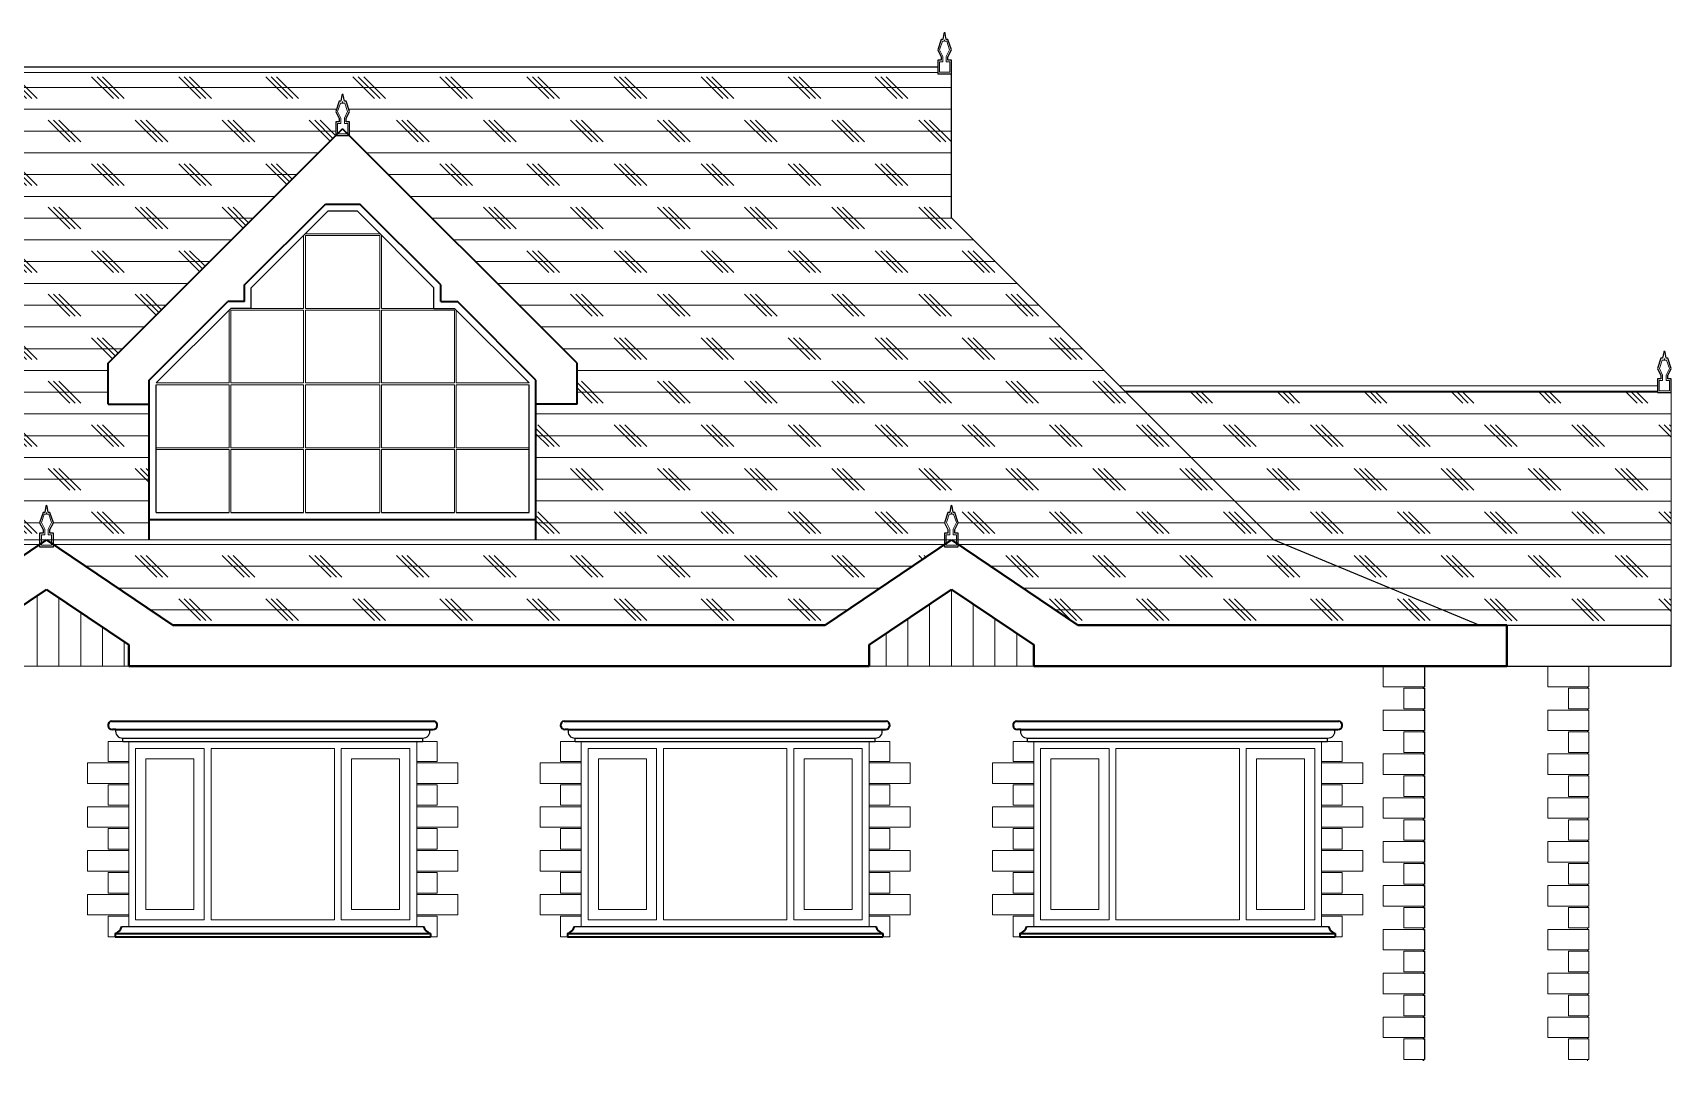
# Model space of a CAD drawing. Header units: millimetres. Extents: x -43527 to -16485, y 19062 to 36467.
# Drawn here: x -39069 to -37874, y 35658 to 36407 of the extents above; entities that cross this region are included whole.
import ezdxf

# ---------------------------------------------------------------- set-up
doc = ezdxf.new("R2010")
doc.units = ezdxf.units.MM
doc.header["$LTSCALE"] = 10
for name, color, linetype, lineweight in [('35', 140, 'Continuous', 35), ('ELE-1', 200, 'Continuous', 25), ('elevation', 2, 'Continuous', 20), ('GLASS', 151, 'Continuous', 20), ('ROOF', 3, 'Continuous', 25), ('SEC.', 140, 'Continuous', 40), ('TEXT', 6, 'Continuous', 25), ('THIN', 241, 'Continuous', 5), ('THIN-2', 54, 'Continuous', 9), ('WALL', 4, 'Continuous', 40), ('WALL  HATCH', 8, 'Continuous', 5), ('WIN', 1, 'Continuous', 20)]:
    doc.layers.add(name, color=color, linetype=linetype, lineweight=lineweight)
pattern_1 = [(0, (-9998.624, 6331.98), (0, 15.875), []), (135, (-9990.687, 6324.04), (-31.750014, -31.750014), [22.45065, -22.45065]), (135, (-9986.72, 6324.04), (-31.750014, -31.750014), [22.45065, -22.45065]), (135, (-9982.75, 6324.04), (-31.750014, -31.750014), [22.45065, -22.45065])]

msp = doc.modelspace()

# ---------------------------------------------------------------- hatches: boundary and pattern name
at = {"layer": 'THIN'}
h = msp.add_hatch(dxfattribs=at)
h.set_pattern_fill('CORK', color=256, scale=5, style=0)
h.set_pattern_definition(pattern_1)
h.paths.add_polyline_path([(-39708.992, 36378.491), (-39708.992, 36377.491), (-39718.992, 36377.491), (-39718.992, 36272.491), (-39953.992, 36037.491), (-39723.992, 36037.491), (-39723.992, 36042.491), (-39721.492, 36042.491), (-39721.492, 36044.991), (-39723.992, 36049.991), (-39721.492, 36057.491), (-39720.242, 36057.491), (-39719.492, 36061.991, -1), (-39718.492, 36061.991), (-39717.742, 36057.491), (-39716.492, 36057.491), (-39713.992, 36049.991), (-39716.492, 36044.991), (-39716.492, 36042.491), (-39713.992, 36042.491), (-39713.992, 36037.491), (-39415.992, 36037.491), (-39415.992, 36136.491), (-39445.992, 36136.491), (-39445.992, 36166.491), (-39279.992, 36332.491), (-39279.992, 36342.491), (-39277.492, 36342.491), (-39277.492, 36344.991), (-39279.992, 36349.991), (-39277.492, 36357.491), (-39276.242, 36357.491), (-39275.492, 36361.991, -1), (-39274.492, 36361.991), (-39273.742, 36357.491), (-39272.492, 36357.491), (-39269.992, 36349.991), (-39272.492, 36344.991), (-39272.492, 36342.491), (-39269.992, 36342.491), (-39269.992, 36332.491), (-39103.992, 36166.491), (-39103.992, 36136.491), (-39133.992, 36136.491), (-39133.992, 36037.491), (-39063.992, 36037.491), (-39063.992, 36042.491), (-39061.492, 36042.491), (-39061.492, 36044.991), (-39063.992, 36049.991), (-39061.492, 36057.491), (-39060.242, 36057.491), (-39059.492, 36061.991, -1), (-39058.492, 36061.991), (-39057.742, 36057.491), (-39056.492, 36057.491), (-39053.992, 36049.991), (-39056.492, 36044.991), (-39056.492, 36042.491), (-39053.992, 36042.491), (-39053.992, 36037.491), (-38983.992, 36037.491), (-38983.992, 36136.491), (-39013.992, 36136.491), (-39013.992, 36166.491), (-38847.992, 36332.491), (-38847.992, 36342.491), (-38845.492, 36342.491), (-38845.492, 36344.991), (-38847.992, 36349.991), (-38845.492, 36357.491), (-38844.242, 36357.491), (-38843.492, 36361.991, -1), (-38842.492, 36361.991), (-38841.742, 36357.491), (-38840.492, 36357.491), (-38837.992, 36349.991), (-38840.492, 36344.991), (-38840.492, 36342.491), (-38837.992, 36342.491), (-38837.992, 36332.491), (-38671.992, 36166.491), (-38671.992, 36136.491), (-38701.992, 36136.491), (-38701.992, 36037.491), (-38403.992, 36037.491), (-38403.992, 36042.491), (-38401.492, 36042.491), (-38401.492, 36044.991), (-38403.992, 36049.991), (-38401.492, 36057.491), (-38400.242, 36057.491), (-38399.492, 36061.991, -1), (-38398.492, 36061.991), (-38397.742, 36057.491), (-38396.492, 36057.491), (-38393.992, 36049.991), (-38396.492, 36044.991), (-38396.492, 36042.491), (-38393.992, 36042.491), (-38393.992, 36037.491), (-38163.992, 36037.491), (-38398.992, 36272.491), (-38398.992, 36377.491), (-38408.992, 36377.491), (-38408.992, 36378.491)])
h = msp.add_hatch(dxfattribs=at)
h.set_pattern_fill('CORK', color=256, scale=5, style=0)
h.set_pattern_definition(pattern_1)
h.paths.add_polyline_path([(-39953.992, 36037.491), (-40103.992, 35975.359), (-39811.124, 35975.359), (-39723.992, 36034.119), (-39723.992, 36037.491)])
h.paths.add_polyline_path([(-39151.124, 35975.359), (-39063.992, 36034.119), (-39063.992, 36037.491), (-39713.992, 36037.491), (-39713.992, 36034.119), (-39626.86, 35975.359)])
h.paths.add_polyline_path([(-38491.124, 35975.359), (-38403.992, 36034.119), (-38403.992, 36037.491), (-39053.992, 36037.491), (-39053.992, 36034.119), (-38966.86, 35975.359)])
h.paths.add_polyline_path([(-38013.992, 35975.359), (-38163.992, 36037.491), (-38393.992, 36037.491), (-38393.992, 36034.119), (-38306.86, 35975.359)])
at = {"layer": 'THIN-2'}
h = msp.add_hatch(dxfattribs=at)
h.set_pattern_fill('LINE', color=256, scale=5, angle=90, style=0)
h.set_pattern_definition([(90, (-9998.624, 6331.98), (-15.875, 1e-15), [])])
h.paths.add_polyline_path([(-39118.992, 35960.844), (-39118.992, 35945.359), (-38998.992, 35945.359), (-38998.992, 35960.844), (-39058.992, 36001.307)])
h.paths.add_polyline_path([(-38338.992, 35945.359), (-38338.992, 35960.844), (-38398.992, 36001.307), (-38458.992, 35960.844), (-38458.992, 35945.359)])
h.paths.add_polyline_path([(-39658.992, 35945.359), (-39658.992, 35960.844), (-39718.992, 36001.307), (-39778.992, 35960.844), (-39778.992, 35945.359)])

# ---------------------------------------------------------------- linework, layer by layer
at = {"layer": '35'}
for p, q in [((-39013.992, 36166.491), (-38842.992, 36337.491)), ((-38671.992, 36166.491), (-38842.992, 36337.491)), ((-38914.592, 36223.465), (-38855.566, 36282.491)), ((-38855.566, 36282.491), (-38830.419, 36282.491)), ((-38771.392, 36223.465), (-38830.419, 36282.491)), ((-38914.592, 36211.394), (-38914.592, 36223.465)), ((-38771.392, 36211.394), (-38771.392, 36223.465)), ((-38983.992, 36154.065), (-38926.664, 36211.394)), ((-38914.592, 36211.394), (-38926.664, 36211.394)), ((-38771.392, 36211.394), (-38759.321, 36211.394)), ((-38701.992, 36154.065), (-38759.321, 36211.394)), ((-39013.992, 36136.491), (-39013.992, 36166.491)), ((-38671.992, 36136.491), (-38671.992, 36166.491)), ((-38983.992, 36037.491), (-38983.992, 36154.065)), ((-38701.992, 36037.491), (-38701.992, 36154.065)), ((-39013.992, 36136.491), (-38983.992, 36136.491)), ((-38671.992, 36136.491), (-38701.992, 36136.491)), ((-38983.992, 36052.491), (-38701.992, 36052.491)), ((-39011.457, 35905.359), (-38776.528, 35905.359)), ((-39008.393, 35899.16), (-39010.893, 35899.16)), ((-39008.408, 35899.109), (-38779.576, 35899.109)), ((-38779.592, 35899.16), (-38777.092, 35899.16)), ((-38681.457, 35905.359), (-38446.528, 35905.359)), ((-38678.393, 35899.16), (-38680.893, 35899.16)), ((-38678.408, 35899.109), (-38449.576, 35899.109)), ((-38449.592, 35899.16), (-38447.092, 35899.16)), ((-38351.457, 35905.359), (-38116.528, 35905.359)), ((-38348.393, 35899.16), (-38350.893, 35899.16)), ((-38348.408, 35899.109), (-38119.576, 35899.109)), ((-38119.592, 35899.16), (-38117.092, 35899.16)), ((-39008.992, 35750.359), (-39008.992, 35747.859)), ((-39008.992, 35750.359), (-38778.992, 35750.359)), ((-39008.992, 35747.859), (-38778.992, 35747.859)), ((-38778.992, 35750.359), (-38778.992, 35747.859)), ((-38678.992, 35750.359), (-38678.992, 35747.859)), ((-38678.992, 35750.359), (-38448.992, 35750.359)), ((-38678.992, 35747.859), (-38448.992, 35747.859)), ((-38448.992, 35750.359), (-38448.992, 35747.859)), ((-38348.992, 35750.359), (-38118.992, 35750.359)), ((-38348.992, 35750.359), (-38348.992, 35747.859)), ((-38348.992, 35747.859), (-38118.992, 35747.859)), ((-38118.992, 35750.359), (-38118.992, 35747.859))]:
    msp.add_line(p, q, dxfattribs=at)
for centre, radius, start, end in [((-39010.893, 35902.285), 3.125, 100.394219, 270), ((-38777.092, 35902.285), 3.125, 270, 79.605781), ((-38680.893, 35902.285), 3.125, 100.394219, 270), ((-38447.092, 35902.285), 3.125, 270, 79.605781), ((-38350.893, 35902.285), 3.125, 100.394219, 270), ((-38117.092, 35902.285), 3.125, 270, 79.605781), ((-39010.745, 35757.112), 6.977, 284.551912, 345.448088), ((-38777.239, 35757.112), 6.977, 194.551912, 255.448088), ((-38680.745, 35757.112), 6.977, 284.551912, 345.448088), ((-38447.239, 35757.112), 6.977, 194.551912, 255.448088), ((-38350.745, 35757.112), 6.977, 284.551912, 345.448088), ((-38117.239, 35757.112), 6.977, 194.551912, 255.448088)]:
    msp.add_arc(centre, radius, start, end, dxfattribs=at)
at = {"layer": 'ELE-1'}
for p, q in [((-37993.992, 35975.359), (-37873.992, 35975.359)), ((-37873.992, 35945.359), (-37873.992, 35975.359)), ((-38053.992, 35945.359), (-38053.992, 35930.359)), ((-37993.992, 35945.359), (-37873.992, 35945.359)), ((-38054.992, 35930.359), (-38053.992, 35930.359)), ((-38054.992, 35930.359), (-38054.992, 35929.359)), ((-38054.992, 35929.359), (-38053.992, 35929.359)), ((-38053.992, 35929.359), (-38053.992, 35914.359)), ((-38054.992, 35914.359), (-38054.992, 35913.359)), ((-38054.992, 35914.359), (-38053.992, 35914.359)), ((-38054.992, 35913.359), (-38053.992, 35913.359)), ((-38053.992, 35913.359), (-38053.992, 35898.359)), ((-38054.992, 35898.359), (-38054.992, 35897.359)), ((-38054.992, 35898.359), (-38053.992, 35898.359)), ((-38054.992, 35897.359), (-38053.992, 35897.359)), ((-38053.992, 35897.359), (-38053.992, 35882.359)), ((-38054.992, 35882.359), (-38053.992, 35882.359)), ((-38054.992, 35882.359), (-38054.992, 35881.359)), ((-38054.992, 35882.359), (-38053.992, 35882.359)), ((-38054.992, 35882.359), (-38054.992, 35881.359)), ((-38054.992, 35881.359), (-38053.992, 35881.359)), ((-38054.992, 35881.359), (-38053.992, 35881.359)), ((-38053.992, 35881.359), (-38053.992, 35866.359)), ((-38054.992, 35866.359), (-38054.992, 35865.359)), ((-38054.992, 35866.359), (-38053.992, 35866.359)), ((-38054.992, 35866.359), (-38054.992, 35865.359)), ((-38054.992, 35866.359), (-38053.992, 35866.359)), ((-38054.992, 35865.359), (-38053.992, 35865.359)), ((-38054.992, 35865.359), (-38053.992, 35865.359)), ((-38053.992, 35865.359), (-38053.992, 35850.359)), ((-38054.992, 35850.359), (-38054.992, 35849.359)), ((-38054.992, 35850.359), (-38053.992, 35850.359)), ((-38054.992, 35849.359), (-38053.992, 35849.359)), ((-38053.992, 35849.359), (-38053.992, 35834.359)), ((-38054.992, 35834.359), (-38053.992, 35834.359)), ((-38054.992, 35834.359), (-38054.992, 35833.359)), ((-38054.992, 35834.359), (-38054.992, 35833.359)), ((-38054.992, 35834.359), (-38053.992, 35834.359)), ((-38054.992, 35833.359), (-38053.992, 35833.359)), ((-38054.992, 35833.359), (-38053.992, 35833.359)), ((-38053.992, 35833.359), (-38053.992, 35818.359)), ((-38054.992, 35818.359), (-38053.992, 35818.359)), ((-38054.992, 35818.359), (-38054.992, 35817.359)), ((-38054.992, 35818.359), (-38054.992, 35817.359)), ((-38054.992, 35818.359), (-38053.992, 35818.359)), ((-38054.992, 35817.359), (-38053.992, 35817.359)), ((-38054.992, 35817.359), (-38053.992, 35817.359)), ((-38053.992, 35817.359), (-38053.992, 35802.359)), ((-38054.992, 35802.359), (-38054.992, 35801.359)), ((-38054.992, 35802.359), (-38053.992, 35802.359)), ((-38054.992, 35801.359), (-38053.992, 35801.359)), ((-38053.992, 35801.359), (-38053.992, 35786.359)), ((-38054.992, 35786.359), (-38054.992, 35785.359)), ((-38054.992, 35786.359), (-38053.992, 35786.359)), ((-38054.992, 35785.359), (-38053.992, 35785.359)), ((-38053.992, 35785.359), (-38053.992, 35770.359)), ((-38054.992, 35770.359), (-38053.992, 35770.359)), ((-38054.992, 35770.359), (-38054.992, 35769.359)), ((-38054.992, 35769.359), (-38053.992, 35769.359)), ((-38053.992, 35769.359), (-38053.992, 35754.359)), ((-38054.992, 35754.359), (-38054.992, 35753.359)), ((-38054.992, 35754.359), (-38053.992, 35754.359)), ((-38054.992, 35753.359), (-38053.992, 35753.359)), ((-38053.992, 35753.359), (-38053.992, 35738.359)), ((-38054.992, 35738.359), (-38054.992, 35737.359)), ((-38054.992, 35738.359), (-38053.992, 35738.359)), ((-38054.992, 35737.359), (-38053.992, 35737.359)), ((-38053.992, 35737.359), (-38053.992, 35722.359)), ((-38054.992, 35722.359), (-38054.992, 35721.359)), ((-38054.992, 35722.359), (-38053.992, 35722.359)), ((-38054.992, 35721.359), (-38053.992, 35721.359)), ((-38053.992, 35721.359), (-38053.992, 35706.359)), ((-38054.992, 35706.359), (-38053.992, 35706.359)), ((-38054.992, 35706.359), (-38054.992, 35705.359)), ((-38054.992, 35705.359), (-38053.992, 35705.359)), ((-38053.992, 35705.359), (-38053.992, 35690.359)), ((-38054.992, 35690.359), (-38053.992, 35690.359)), ((-38054.992, 35690.359), (-38054.992, 35689.359)), ((-38054.992, 35689.359), (-38053.992, 35689.359)), ((-38053.992, 35689.359), (-38053.992, 35674.359)), ((-38054.992, 35674.359), (-38053.992, 35674.359)), ((-38054.992, 35674.359), (-38054.992, 35673.359)), ((-38054.992, 35673.359), (-38053.992, 35673.359)), ((-38053.992, 35673.359), (-38053.992, 35658.359)), ((-38054.992, 35658.359), (-38053.992, 35658.359)), ((-38054.992, 35658.359), (-38054.992, 35657.359))]:
    msp.add_line(p, q, dxfattribs=at)
at = {"layer": 'elevation'}
for p, q in [((-38276.492, 36149.991), (-37883.992, 36149.991)), ((-37873.992, 35975.359), (-37873.992, 36144.991)), ((-39118.992, 35945.359), (-38998.992, 35945.359)), ((-38458.992, 35945.359), (-38338.992, 35945.359)), ((-37933.992, 35945.359), (-37933.992, 35930.359)), ((-37934.992, 35930.359), (-37934.992, 35929.359)), ((-37934.992, 35930.359), (-37933.992, 35930.359)), ((-37934.992, 35929.359), (-37933.992, 35929.359)), ((-37933.992, 35929.359), (-37933.992, 35914.359)), ((-37934.992, 35914.359), (-37933.992, 35914.359)), ((-37934.992, 35914.359), (-37934.992, 35913.359)), ((-37934.992, 35913.359), (-37933.992, 35913.359)), ((-37933.992, 35913.359), (-37933.992, 35898.359)), ((-37934.992, 35898.359), (-37933.992, 35898.359)), ((-37934.992, 35898.359), (-37934.992, 35897.359)), ((-37934.992, 35897.359), (-37933.992, 35897.359)), ((-37933.992, 35897.359), (-37933.992, 35882.359)), ((-37934.992, 35882.359), (-37934.992, 35881.359)), ((-37934.992, 35882.359), (-37933.992, 35882.359)), ((-37934.992, 35882.359), (-37934.992, 35881.359)), ((-37934.992, 35882.359), (-37933.992, 35882.359)), ((-37934.992, 35881.359), (-37933.992, 35881.359)), ((-37934.992, 35881.359), (-37933.992, 35881.359)), ((-37933.992, 35881.359), (-37933.992, 35866.359)), ((-37934.992, 35866.359), (-37933.992, 35866.359)), ((-37934.992, 35866.359), (-37934.992, 35865.359)), ((-37934.992, 35866.359), (-37933.992, 35866.359)), ((-37934.992, 35866.359), (-37934.992, 35865.359)), ((-37934.992, 35865.359), (-37933.992, 35865.359)), ((-37934.992, 35865.359), (-37933.992, 35865.359)), ((-37933.992, 35865.359), (-37933.992, 35850.359)), ((-37933.992, 35865.359), (-37933.992, 35850.359)), ((-37934.992, 35850.359), (-37933.992, 35850.359)), ((-37934.992, 35850.359), (-37934.992, 35849.359)), ((-37934.992, 35849.359), (-37933.992, 35849.359)), ((-37933.992, 35849.359), (-37933.992, 35834.359)), ((-37933.992, 35849.359), (-37933.992, 35834.359)), ((-37934.992, 35834.359), (-37933.992, 35834.359)), ((-37934.992, 35834.359), (-37934.992, 35833.359)), ((-37934.992, 35834.359), (-37934.992, 35833.359)), ((-37934.992, 35834.359), (-37933.992, 35834.359)), ((-37934.992, 35833.359), (-37933.992, 35833.359)), ((-37934.992, 35833.359), (-37933.992, 35833.359)), ((-37933.992, 35833.359), (-37933.992, 35818.359)), ((-37934.992, 35818.359), (-37933.992, 35818.359)), ((-37934.992, 35818.359), (-37934.992, 35817.359)), ((-37934.992, 35818.359), (-37934.992, 35817.359)), ((-37934.992, 35818.359), (-37933.992, 35818.359)), ((-37934.992, 35817.359), (-37933.992, 35817.359)), ((-37934.992, 35817.359), (-37933.992, 35817.359)), ((-37933.992, 35817.359), (-37933.992, 35802.359)), ((-37934.992, 35802.359), (-37933.992, 35802.359)), ((-37934.992, 35802.359), (-37934.992, 35801.359)), ((-37934.992, 35801.359), (-37933.992, 35801.359)), ((-37933.992, 35801.359), (-37933.992, 35786.359)), ((-37934.992, 35786.359), (-37933.992, 35786.359)), ((-37934.992, 35786.359), (-37934.992, 35785.359)), ((-37934.992, 35785.359), (-37933.992, 35785.359)), ((-37933.992, 35785.359), (-37933.992, 35770.359)), ((-37934.992, 35770.359), (-37934.992, 35769.359)), ((-37934.992, 35770.359), (-37933.992, 35770.359)), ((-37934.992, 35769.359), (-37933.992, 35769.359)), ((-37933.992, 35769.359), (-37933.992, 35754.359)), ((-38788.992, 35755.359), (-38998.992, 35755.359)), ((-38458.992, 35755.359), (-38668.992, 35755.359)), ((-38128.992, 35755.359), (-38338.992, 35755.359)), ((-37934.992, 35754.359), (-37933.992, 35754.359)), ((-37934.992, 35754.359), (-37934.992, 35753.359)), ((-37934.992, 35753.359), (-37933.992, 35753.359)), ((-37933.992, 35753.359), (-37933.992, 35738.359)), ((-37934.992, 35738.359), (-37933.992, 35738.359)), ((-37934.992, 35738.359), (-37934.992, 35737.359)), ((-37934.992, 35737.359), (-37933.992, 35737.359)), ((-37933.992, 35737.359), (-37933.992, 35722.359)), ((-37934.992, 35722.359), (-37933.992, 35722.359)), ((-37934.992, 35722.359), (-37934.992, 35721.359)), ((-37934.992, 35721.359), (-37933.992, 35721.359)), ((-37933.992, 35721.359), (-37933.992, 35706.359)), ((-37934.992, 35706.359), (-37934.992, 35705.359)), ((-37934.992, 35706.359), (-37933.992, 35706.359)), ((-37934.992, 35705.359), (-37933.992, 35705.359)), ((-37933.992, 35705.359), (-37933.992, 35690.359)), ((-37934.992, 35690.359), (-37934.992, 35689.359)), ((-37934.992, 35690.359), (-37933.992, 35690.359)), ((-37934.992, 35689.359), (-37933.992, 35689.359)), ((-37933.992, 35689.359), (-37933.992, 35674.359)), ((-37934.992, 35674.359), (-37934.992, 35673.359)), ((-37934.992, 35674.359), (-37933.992, 35674.359)), ((-37934.992, 35673.359), (-37933.992, 35673.359)), ((-37933.992, 35673.359), (-37933.992, 35658.359)), ((-37934.992, 35658.359), (-37934.992, 35657.359)), ((-37934.992, 35658.359), (-37933.992, 35658.359))]:
    msp.add_line(p, q, dxfattribs=at)
for points in [[(-38403.801, 36401.241), (-38403.992, 36402.388), (-38404.184, 36401.241), (-38405.592, 36401.241), (-38407.643, 36395.087), (-38405.242, 36390.286), (-38405.242, 36386.241), (-38407.742, 36386.241), (-38407.742, 36378.741), (-38400.242, 36378.741), (-38400.242, 36386.241), (-38402.742, 36386.241), (-38402.742, 36390.286), (-38400.342, 36395.087), (-38402.393, 36401.241)], [(-38842.801, 36356.241), (-38842.992, 36357.388), (-38843.184, 36356.241), (-38844.592, 36356.241), (-38846.643, 36350.087), (-38844.242, 36345.286), (-38844.242, 36341.241), (-38846.742, 36341.241), (-38846.742, 36333.741), (-38839.242, 36333.741), (-38839.242, 36341.241), (-38841.742, 36341.241), (-38841.742, 36345.286), (-38839.342, 36350.087), (-38841.393, 36356.241)], [(-37878.801, 36168.741), (-37878.992, 36169.888), (-37879.184, 36168.741), (-37880.592, 36168.741), (-37882.643, 36162.587), (-37880.242, 36157.786), (-37880.242, 36153.741), (-37882.742, 36153.741), (-37882.742, 36146.241), (-37875.242, 36146.241), (-37875.242, 36153.741), (-37877.742, 36153.741), (-37877.742, 36157.786), (-37875.342, 36162.587), (-37877.393, 36168.741)], [(-39058.801, 36056.241), (-39058.992, 36057.388), (-39059.184, 36056.241), (-39060.592, 36056.241), (-39062.643, 36050.087), (-39060.242, 36045.286), (-39060.242, 36041.241), (-39062.742, 36041.241), (-39062.742, 36033.741), (-39055.242, 36033.741), (-39055.242, 36041.241), (-39057.742, 36041.241), (-39057.742, 36045.286), (-39055.342, 36050.087), (-39057.393, 36056.241)], [(-38398.801, 36056.241), (-38398.992, 36057.388), (-38399.184, 36056.241), (-38400.592, 36056.241), (-38402.643, 36050.087), (-38400.242, 36045.286), (-38400.242, 36041.241), (-38402.742, 36041.241), (-38402.742, 36033.741), (-38395.242, 36033.741), (-38395.242, 36041.241), (-38397.742, 36041.241), (-38397.742, 36045.286), (-38395.342, 36050.087), (-38397.393, 36056.241)]]:
    msp.add_lwpolyline(points, close=True, dxfattribs=at)
at = {"layer": 'GLASS'}
for p, q in [((-38871.442, 36206.394), (-38871.442, 36259.544)), ((-38870.192, 36260.794), (-38815.792, 36260.794)), ((-38870.192, 36206.394), (-38870.192, 36259.544)), ((-38870.192, 36259.544), (-38815.792, 36259.544)), ((-38815.792, 36206.394), (-38815.792, 36259.544)), ((-38814.542, 36206.394), (-38814.542, 36259.544)), ((-38925.842, 36151.994), (-38925.842, 36205.144)), ((-38924.592, 36205.144), (-38871.442, 36205.144)), ((-38924.592, 36151.994), (-38924.592, 36205.144)), ((-38909.592, 36206.394), (-38871.442, 36206.394)), ((-38871.442, 36151.994), (-38871.442, 36205.144)), ((-38870.192, 36206.394), (-38815.792, 36206.394)), ((-38870.192, 36205.144), (-38815.792, 36205.144)), ((-38870.192, 36151.994), (-38870.192, 36205.144)), ((-38815.792, 36151.994), (-38815.792, 36205.144)), ((-38814.542, 36206.394), (-38776.392, 36206.394)), ((-38814.542, 36205.144), (-38761.392, 36205.144)), ((-38814.542, 36151.994), (-38814.542, 36205.144)), ((-38761.392, 36151.994), (-38761.392, 36205.144)), ((-38760.142, 36151.994), (-38760.142, 36205.144)), ((-38978.992, 36151.994), (-38925.842, 36151.994)), ((-38978.992, 36150.744), (-38925.842, 36150.744)), ((-38925.842, 36104.742), (-38925.842, 36150.744)), ((-38924.592, 36151.994), (-38871.442, 36151.994)), ((-38924.592, 36150.744), (-38871.442, 36150.744)), ((-38924.592, 36104.742), (-38924.592, 36150.744)), ((-38871.442, 36104.742), (-38871.442, 36150.744)), ((-38870.192, 36151.994), (-38815.792, 36151.994)), ((-38870.192, 36150.744), (-38815.792, 36150.744)), ((-38870.192, 36104.742), (-38870.192, 36150.744)), ((-38815.792, 36104.742), (-38815.792, 36150.744)), ((-38814.542, 36151.994), (-38761.392, 36151.994)), ((-38814.542, 36150.744), (-38761.392, 36150.744)), ((-38814.542, 36104.742), (-38814.542, 36150.744)), ((-38761.392, 36104.742), (-38761.392, 36150.744)), ((-38760.142, 36151.994), (-38706.992, 36151.994)), ((-38760.142, 36150.744), (-38706.992, 36150.744)), ((-38760.142, 36104.742), (-38760.142, 36150.744)), ((-38978.992, 36104.742), (-38925.842, 36104.742)), ((-38978.992, 36103.492), (-38925.842, 36103.492)), ((-38925.842, 36057.491), (-38925.842, 36103.492)), ((-38924.592, 36104.742), (-38871.442, 36104.742)), ((-38924.592, 36057.491), (-38924.592, 36103.492)), ((-38924.592, 36103.492), (-38871.442, 36103.492)), ((-38871.442, 36057.491), (-38871.442, 36103.492)), ((-38870.192, 36104.742), (-38815.792, 36104.742)), ((-38870.192, 36057.491), (-38870.192, 36103.492)), ((-38870.192, 36103.492), (-38815.792, 36103.492)), ((-38815.792, 36057.491), (-38815.792, 36103.492)), ((-38814.542, 36104.742), (-38761.392, 36104.742)), ((-38814.542, 36057.491), (-38814.542, 36103.492)), ((-38814.542, 36103.492), (-38761.392, 36103.492)), ((-38761.392, 36057.491), (-38761.392, 36103.492)), ((-38760.142, 36104.742), (-38706.992, 36104.742)), ((-38760.142, 36103.492), (-38706.992, 36103.492)), ((-38760.142, 36057.491), (-38760.142, 36103.492))]:
    msp.add_line(p, q, dxfattribs=at)
at = {"layer": 'ROOF'}
for p, q in [((-38408.992, 36382.491), (-39708.992, 36382.491)), ((-38398.992, 36272.491), (-38398.992, 36377.491)), ((-38909.592, 36221.394), (-38853.495, 36277.491)), ((-38853.495, 36277.491), (-38832.49, 36277.491)), ((-38776.392, 36221.394), (-38832.49, 36277.491)), ((-38163.992, 36037.491), (-38398.992, 36272.491)), ((-38909.592, 36206.394), (-38909.592, 36221.394)), ((-38776.392, 36206.394), (-38776.392, 36221.394)), ((-38978.992, 36151.994), (-38924.592, 36206.394)), ((-38909.592, 36206.394), (-38924.592, 36206.394)), ((-38776.392, 36206.394), (-38761.392, 36206.394)), ((-38706.992, 36151.994), (-38761.392, 36206.394)), ((-38978.992, 36057.491), (-38978.992, 36150.744)), ((-38706.992, 36057.491), (-38706.992, 36150.744)), ((-38978.992, 36057.491), (-38925.842, 36057.491)), ((-38924.592, 36057.491), (-38871.442, 36057.491)), ((-38870.192, 36057.491), (-38815.792, 36057.491)), ((-38814.542, 36057.491), (-38761.392, 36057.491)), ((-38760.142, 36057.491), (-38706.992, 36057.491)), ((-38013.992, 35975.359), (-38163.992, 36037.491))]:
    msp.add_line(p, q, dxfattribs=at)
for points in [[(-38398.992, 36387.491), (-38401.492, 36387.491), (-38401.492, 36389.991), (-38398.992, 36394.991), (-38401.492, 36402.491), (-38402.742, 36402.491), (-38403.492, 36406.991, 1), (-38404.492, 36406.991), (-38405.242, 36402.491), (-38406.492, 36402.491), (-38408.992, 36394.991), (-38406.492, 36389.991), (-38406.492, 36387.491), (-38408.992, 36387.491), (-38408.992, 36377.491), (-38398.992, 36377.491), (-38398.992, 36387.491)], [(-38837.992, 36342.491), (-38840.492, 36342.491), (-38840.492, 36344.991), (-38837.992, 36349.991), (-38840.492, 36357.491), (-38841.742, 36357.491), (-38842.492, 36361.991, 1), (-38843.492, 36361.991), (-38844.242, 36357.491), (-38845.492, 36357.491), (-38847.992, 36349.991), (-38845.492, 36344.991), (-38845.492, 36342.491), (-38847.992, 36342.491), (-38847.992, 36332.491), (-38837.992, 36332.491), (-38837.992, 36342.491)], [(-37873.992, 36154.991), (-37876.492, 36154.991), (-37876.492, 36157.491), (-37873.992, 36162.491), (-37876.492, 36169.991), (-37877.742, 36169.991), (-37878.492, 36174.491, 1), (-37879.492, 36174.491), (-37880.242, 36169.991), (-37881.492, 36169.991), (-37883.992, 36162.491), (-37881.492, 36157.491), (-37881.492, 36154.991), (-37883.992, 36154.991), (-37883.992, 36144.991), (-37873.992, 36144.991), (-37873.992, 36154.991)], [(-39053.992, 36042.491), (-39056.492, 36042.491), (-39056.492, 36044.991), (-39053.992, 36049.991), (-39056.492, 36057.491), (-39057.742, 36057.491), (-39058.492, 36061.991, 1), (-39059.492, 36061.991), (-39060.242, 36057.491), (-39061.492, 36057.491), (-39063.992, 36049.991), (-39061.492, 36044.991), (-39061.492, 36042.491), (-39063.992, 36042.491), (-39063.992, 36032.491), (-39053.992, 36032.491), (-39053.992, 36042.491)], [(-38393.992, 36042.491), (-38396.492, 36042.491), (-38396.492, 36044.991), (-38393.992, 36049.991), (-38396.492, 36057.491), (-38397.742, 36057.491), (-38398.492, 36061.991, 1), (-38399.492, 36061.991), (-38400.242, 36057.491), (-38401.492, 36057.491), (-38403.992, 36049.991), (-38401.492, 36044.991), (-38401.492, 36042.491), (-38403.992, 36042.491), (-38403.992, 36032.491), (-38393.992, 36032.491), (-38393.992, 36042.491)]]:
    msp.add_lwpolyline(points, format="xyb", dxfattribs=at)
at = {"layer": 'SEC.'}
for p, q in [((-39151.124, 35975.359), (-39058.992, 36037.491)), ((-38966.86, 35975.359), (-39058.992, 36037.491)), ((-38491.124, 35975.359), (-38398.992, 36037.491)), ((-38306.86, 35975.359), (-38398.992, 36037.491)), ((-39118.992, 35960.844), (-39058.992, 36001.307)), ((-38998.992, 35960.844), (-39058.992, 36001.307)), ((-38458.992, 35960.844), (-38398.992, 36001.307)), ((-38338.992, 35960.844), (-38398.992, 36001.307)), ((-38998.992, 35945.359), (-38998.992, 35960.844)), ((-38458.992, 35945.359), (-38458.992, 35960.844)), ((-38338.992, 35945.359), (-38338.992, 35960.844))]:
    msp.add_line(p, q, dxfattribs=at)
at = {"layer": 'TEXT'}
for p, q in [((-39003.393, 35890.359), (-39003.393, 35892.91)), ((-39003.393, 35892.843), (-38784.592, 35892.843)), ((-39003.393, 35890.359), (-38784.592, 35890.359)), ((-38784.592, 35890.359), (-38784.592, 35892.91)), ((-38673.393, 35890.359), (-38673.393, 35892.91)), ((-38673.393, 35892.843), (-38454.592, 35892.843)), ((-38673.393, 35890.359), (-38454.592, 35890.359)), ((-38454.592, 35890.359), (-38454.592, 35892.91)), ((-38343.393, 35890.359), (-38343.393, 35892.91)), ((-38343.393, 35892.843), (-38124.592, 35892.843)), ((-38343.393, 35890.359), (-38124.592, 35890.359)), ((-38124.592, 35890.359), (-38124.592, 35892.91)), ((-39003.992, 35755.359), (-38783.992, 35755.359)), ((-38673.992, 35755.359), (-38453.992, 35755.359)), ((-38343.992, 35755.359), (-38123.992, 35755.359))]:
    msp.add_line(p, q, dxfattribs=at)
for centre, start, end in [((-39003.783, 35897.723), 162.6801, 274.639516), ((-38784.202, 35897.723), 265.360484, 17.3199), ((-38673.783, 35897.723), 162.6801, 274.639516), ((-38454.202, 35897.723), 265.360484, 17.3199), ((-38343.783, 35897.723), 162.6801, 274.639516), ((-38124.202, 35897.723), 265.360484, 17.3199)]:
    msp.add_arc(centre, 4.828, start, end, dxfattribs=at)
at = {"layer": 'THIN'}
for p, q in [((-38271.731, 36145.229), (-37883.992, 36145.229)), ((-38216.449, 36137.305), (-38225.135, 36145.991)), ((-38212.48, 36137.305), (-38221.166, 36145.991)), ((-38208.511, 36137.305), (-38217.198, 36145.991)), ((-38152.949, 36137.305), (-38161.635, 36145.991)), ((-38148.98, 36137.305), (-38157.666, 36145.991)), ((-38145.011, 36137.305), (-38153.698, 36145.991)), ((-38089.449, 36137.305), (-38098.135, 36145.991)), ((-38085.48, 36137.305), (-38094.166, 36145.991)), ((-38081.511, 36137.305), (-38090.198, 36145.991)), ((-38025.949, 36137.305), (-38034.635, 36145.991)), ((-38021.98, 36137.305), (-38030.666, 36145.991)), ((-38018.011, 36137.305), (-38026.698, 36145.991)), ((-37962.449, 36137.305), (-37971.135, 36145.991)), ((-37958.48, 36137.305), (-37967.166, 36145.991)), ((-37954.511, 36137.305), (-37963.198, 36145.991)), ((-37898.949, 36137.305), (-37907.635, 36145.991)), ((-37894.98, 36137.305), (-37903.666, 36145.991)), ((-37891.011, 36137.305), (-37899.698, 36145.991)), ((-38255.856, 36129.354), (-37873.992, 36129.354)), ((-38239.981, 36113.479), (-37873.992, 36113.479)), ((-38184.699, 36105.555), (-38200.574, 36121.43)), ((-38180.73, 36105.555), (-38196.605, 36121.43)), ((-38176.761, 36105.555), (-38192.636, 36121.43)), ((-38121.199, 36105.555), (-38137.074, 36121.43)), ((-38117.23, 36105.555), (-38133.105, 36121.43)), ((-38113.261, 36105.555), (-38129.136, 36121.43)), ((-38057.699, 36105.555), (-38073.574, 36121.43)), ((-38053.73, 36105.555), (-38069.605, 36121.43)), ((-38049.761, 36105.555), (-38065.636, 36121.43)), ((-37994.199, 36105.555), (-38010.074, 36121.43)), ((-37990.23, 36105.555), (-38006.105, 36121.43)), ((-37986.261, 36105.555), (-38002.136, 36121.43)), ((-37930.699, 36105.555), (-37946.574, 36121.43)), ((-37926.73, 36105.555), (-37942.605, 36121.43)), ((-37922.761, 36105.555), (-37938.636, 36121.43)), ((-37873.992, 36112.348), (-37883.074, 36121.43)), ((-37873.992, 36116.317), (-37879.105, 36121.43)), ((-37873.992, 36120.286), (-37875.136, 36121.43)), ((-38224.106, 36097.604), (-37873.992, 36097.604)), ((-38152.949, 36073.805), (-38168.824, 36089.68)), ((-38148.98, 36073.805), (-38164.855, 36089.68)), ((-38145.011, 36073.805), (-38160.886, 36089.68)), ((-38089.449, 36073.805), (-38105.324, 36089.68)), ((-38085.48, 36073.805), (-38101.355, 36089.68)), ((-38081.511, 36073.805), (-38097.386, 36089.68)), ((-38025.949, 36073.805), (-38041.824, 36089.68)), ((-38021.98, 36073.805), (-38037.855, 36089.68)), ((-38018.011, 36073.805), (-38033.886, 36089.68)), ((-37962.449, 36073.805), (-37978.324, 36089.68)), ((-37958.48, 36073.805), (-37974.355, 36089.68)), ((-37954.511, 36073.805), (-37970.386, 36089.68)), ((-37898.949, 36073.805), (-37914.824, 36089.68)), ((-37894.98, 36073.805), (-37910.855, 36089.68)), ((-37891.011, 36073.805), (-37906.886, 36089.68)), ((-38208.231, 36081.729), (-37873.992, 36081.729)), ((-38192.356, 36065.854), (-37873.992, 36065.854)), ((-38121.199, 36042.055), (-38137.074, 36057.93)), ((-38117.23, 36042.055), (-38133.105, 36057.93)), ((-38113.261, 36042.055), (-38129.136, 36057.93)), ((-38057.699, 36042.055), (-38073.574, 36057.93)), ((-38053.73, 36042.055), (-38069.605, 36057.93)), ((-38049.761, 36042.055), (-38065.636, 36057.93)), ((-37994.199, 36042.055), (-38010.074, 36057.93)), ((-37990.23, 36042.055), (-38006.105, 36057.93)), ((-37986.261, 36042.055), (-38002.136, 36057.93)), ((-37930.699, 36042.055), (-37946.574, 36057.93)), ((-37926.73, 36042.055), (-37942.605, 36057.93)), ((-37922.761, 36042.055), (-37938.636, 36057.93)), ((-37873.992, 36048.848), (-37883.074, 36057.93)), ((-37873.992, 36052.817), (-37879.105, 36057.93)), ((-37873.992, 36056.786), (-37875.136, 36057.93)), ((-38176.481, 36049.979), (-37873.992, 36049.979)), ((-38983.992, 36037.491), (-38701.992, 36037.491)), ((-38155.816, 36034.104), (-37873.992, 36034.104)), ((-38117.49, 36018.229), (-37873.992, 36018.229)), ((-38089.449, 36010.305), (-38105.324, 36026.18)), ((-38085.48, 36010.305), (-38101.355, 36026.18)), ((-38081.511, 36010.305), (-38097.386, 36026.18)), ((-38025.949, 36010.305), (-38041.824, 36026.18)), ((-38021.98, 36010.305), (-38037.855, 36026.18)), ((-38018.011, 36010.305), (-38033.886, 36026.18)), ((-37962.449, 36010.305), (-37978.324, 36026.18)), ((-37958.48, 36010.305), (-37974.355, 36026.18)), ((-37954.511, 36010.305), (-37970.386, 36026.18)), ((-37898.949, 36010.305), (-37914.824, 36026.18)), ((-37894.98, 36010.305), (-37910.855, 36026.18)), ((-37891.011, 36010.305), (-37906.886, 36026.18)), ((-38079.165, 36002.354), (-37873.992, 36002.354)), ((-37994.199, 35978.555), (-38010.074, 35994.43)), ((-37990.23, 35978.555), (-38006.105, 35994.43)), ((-37986.261, 35978.555), (-38002.136, 35994.43)), ((-37930.699, 35978.555), (-37946.574, 35994.43)), ((-37926.73, 35978.555), (-37942.605, 35994.43)), ((-37922.761, 35978.555), (-37938.636, 35994.43)), ((-37873.992, 35985.348), (-37883.074, 35994.43)), ((-37873.992, 35989.317), (-37879.105, 35994.43)), ((-37873.992, 35993.286), (-37875.136, 35994.43)), ((-38040.839, 35986.479), (-37873.992, 35986.479))]:
    msp.add_line(p, q, dxfattribs=at)
at = {"layer": 'THIN-2'}
for p, q in [((-38408.992, 36378.491), (-39708.992, 36378.491)), ((-38272.492, 36145.991), (-37883.992, 36145.991)), ((-39953.992, 36037.491), (-38163.992, 36037.491)), ((-38163.992, 36037.491), (-37873.992, 36037.491)), ((-38986.492, 35877.859), (-38986.492, 35767.859)), ((-38986.492, 35877.859), (-38951.492, 35877.859)), ((-38951.492, 35877.859), (-38951.492, 35767.859)), ((-38836.492, 35877.859), (-38836.492, 35767.859)), ((-38836.492, 35877.859), (-38801.492, 35877.859)), ((-38801.492, 35877.859), (-38801.492, 35767.859)), ((-38656.492, 35877.859), (-38656.492, 35767.859)), ((-38656.492, 35877.859), (-38621.492, 35877.859)), ((-38621.492, 35877.859), (-38621.492, 35767.859)), ((-38506.492, 35877.859), (-38506.492, 35767.859)), ((-38506.492, 35877.859), (-38471.492, 35877.859)), ((-38471.492, 35877.859), (-38471.492, 35767.859)), ((-38326.492, 35877.859), (-38326.492, 35767.859)), ((-38326.492, 35877.859), (-38291.492, 35877.859)), ((-38291.492, 35877.859), (-38291.492, 35767.859)), ((-38176.492, 35877.859), (-38176.492, 35767.859)), ((-38176.492, 35877.859), (-38141.492, 35877.859)), ((-38141.492, 35877.859), (-38141.492, 35767.859)), ((-38986.492, 35767.859), (-38951.492, 35767.859)), ((-38836.492, 35767.859), (-38801.492, 35767.859)), ((-38656.492, 35767.859), (-38621.492, 35767.859)), ((-38506.492, 35767.859), (-38471.492, 35767.859)), ((-38326.492, 35767.859), (-38291.492, 35767.859)), ((-38176.492, 35767.859), (-38141.492, 35767.859))]:
    msp.add_line(p, q, dxfattribs=at)
at = {"layer": 'WALL'}
for p, q in [((-38966.86, 35975.359), (-38491.124, 35975.359)), ((-38306.86, 35975.359), (-37993.992, 35975.359)), ((-37993.992, 35975.359), (-37993.992, 35945.359)), ((-38998.992, 35945.359), (-38458.992, 35945.359)), ((-38338.992, 35945.359), (-37993.992, 35945.359))]:
    msp.add_line(p, q, dxfattribs=at)
at = {"layer": 'WALL  HATCH'}
for p, q in [((-38083.992, 35945.359), (-38083.992, 35930.359)), ((-37963.992, 35945.359), (-37963.992, 35930.359)), ((-38083.992, 35930.359), (-38053.992, 35930.359)), ((-38068.992, 35929.359), (-38068.992, 35914.359)), ((-38068.992, 35929.359), (-38053.992, 35929.359)), ((-37963.992, 35930.359), (-37934.992, 35930.359)), ((-37948.992, 35929.359), (-37934.992, 35929.359)), ((-37948.992, 35929.359), (-37948.992, 35914.359)), ((-38083.992, 35913.359), (-38053.992, 35913.359)), ((-38083.992, 35913.359), (-38083.992, 35898.359)), ((-38068.992, 35914.359), (-38053.992, 35914.359)), ((-37963.992, 35913.359), (-37963.992, 35898.359)), ((-37963.992, 35913.359), (-37933.992, 35913.359)), ((-37948.992, 35914.359), (-37933.992, 35914.359)), ((-38083.992, 35898.359), (-38053.992, 35898.359)), ((-37963.992, 35898.359), (-37933.992, 35898.359)), ((-39013.992, 35890.359), (-39013.992, 35875.859)), ((-39013.992, 35890.359), (-39003.393, 35890.359)), ((-38773.992, 35890.359), (-38784.592, 35890.359)), ((-38773.992, 35890.359), (-38773.992, 35875.859)), ((-38683.992, 35890.359), (-38683.992, 35875.859)), ((-38683.992, 35890.359), (-38673.393, 35890.359)), ((-38443.992, 35890.359), (-38454.592, 35890.359)), ((-38443.992, 35890.359), (-38443.992, 35875.859)), ((-38353.992, 35890.359), (-38353.992, 35875.859)), ((-38353.992, 35890.359), (-38343.393, 35890.359)), ((-38113.992, 35890.359), (-38124.592, 35890.359)), ((-38113.992, 35890.359), (-38113.992, 35875.859)), ((-38068.992, 35897.359), (-38053.992, 35897.359)), ((-38068.992, 35897.359), (-38068.992, 35882.359)), ((-37948.992, 35897.359), (-37948.992, 35882.359)), ((-37948.992, 35897.359), (-37933.992, 35897.359)), ((-39028.992, 35874.859), (-38998.992, 35874.859)), ((-39028.992, 35874.859), (-39028.992, 35859.859)), ((-39013.992, 35875.859), (-38998.992, 35875.859)), ((-38773.992, 35875.859), (-38788.992, 35875.859)), ((-38758.992, 35874.859), (-38788.992, 35874.859)), ((-38758.992, 35874.859), (-38758.992, 35859.859)), ((-38698.992, 35874.859), (-38668.992, 35874.859)), ((-38698.992, 35874.859), (-38698.992, 35859.859)), ((-38683.992, 35875.859), (-38668.992, 35875.859)), ((-38443.992, 35875.859), (-38458.992, 35875.859)), ((-38428.992, 35874.859), (-38458.992, 35874.859)), ((-38428.992, 35874.859), (-38428.992, 35859.859)), ((-38368.992, 35874.859), (-38338.992, 35874.859)), ((-38368.992, 35874.859), (-38368.992, 35859.859)), ((-38353.992, 35875.859), (-38338.992, 35875.859)), ((-38113.992, 35875.859), (-38128.992, 35875.859)), ((-38098.992, 35874.859), (-38128.992, 35874.859)), ((-38098.992, 35874.859), (-38098.992, 35859.859)), ((-38083.992, 35881.359), (-38083.992, 35866.359)), ((-38083.992, 35881.359), (-38053.992, 35881.359)), ((-38068.992, 35882.359), (-38053.992, 35882.359)), ((-37963.992, 35881.359), (-37933.992, 35881.359)), ((-37963.992, 35881.359), (-37963.992, 35866.359)), ((-37948.992, 35882.359), (-37933.992, 35882.359)), ((-38083.992, 35866.359), (-38053.992, 35866.359)), ((-38068.992, 35865.359), (-38068.992, 35850.359)), ((-38068.992, 35865.359), (-38053.992, 35865.359)), ((-37963.992, 35866.359), (-37933.992, 35866.359)), ((-37948.992, 35865.359), (-37933.992, 35865.359)), ((-37948.992, 35865.359), (-37948.992, 35850.359)), ((-39028.992, 35859.859), (-38998.992, 35859.859)), ((-39013.992, 35858.859), (-39013.992, 35843.859)), ((-39013.992, 35858.859), (-38998.992, 35858.859)), ((-38758.992, 35859.859), (-38788.992, 35859.859)), ((-38773.992, 35858.859), (-38788.992, 35858.859)), ((-38773.992, 35858.859), (-38773.992, 35843.859)), ((-38698.992, 35859.859), (-38668.992, 35859.859)), ((-38683.992, 35858.859), (-38683.992, 35843.859)), ((-38683.992, 35858.859), (-38668.992, 35858.859)), ((-38428.992, 35859.859), (-38458.992, 35859.859)), ((-38443.992, 35858.859), (-38458.992, 35858.859)), ((-38443.992, 35858.859), (-38443.992, 35843.859)), ((-38368.992, 35859.859), (-38338.992, 35859.859)), ((-38353.992, 35858.859), (-38353.992, 35843.859)), ((-38353.992, 35858.859), (-38338.992, 35858.859)), ((-38098.992, 35859.859), (-38128.992, 35859.859)), ((-38113.992, 35858.859), (-38128.992, 35858.859)), ((-38113.992, 35858.859), (-38113.992, 35843.859)), ((-38068.992, 35850.359), (-38053.992, 35850.359)), ((-37948.992, 35850.359), (-37933.992, 35850.359)), ((-39028.992, 35842.859), (-39028.992, 35827.859)), ((-39028.992, 35842.859), (-38998.992, 35842.859)), ((-39013.992, 35843.859), (-38998.992, 35843.859)), ((-38773.992, 35843.859), (-38788.992, 35843.859)), ((-38758.992, 35842.859), (-38788.992, 35842.859)), ((-38758.992, 35842.859), (-38758.992, 35827.859)), ((-38698.992, 35842.859), (-38698.992, 35827.859)), ((-38698.992, 35842.859), (-38668.992, 35842.859)), ((-38683.992, 35843.859), (-38668.992, 35843.859)), ((-38443.992, 35843.859), (-38458.992, 35843.859)), ((-38428.992, 35842.859), (-38458.992, 35842.859)), ((-38428.992, 35842.859), (-38428.992, 35827.859)), ((-38368.992, 35842.859), (-38368.992, 35827.859)), ((-38368.992, 35842.859), (-38338.992, 35842.859)), ((-38353.992, 35843.859), (-38338.992, 35843.859)), ((-38113.992, 35843.859), (-38128.992, 35843.859)), ((-38098.992, 35842.859), (-38128.992, 35842.859)), ((-38098.992, 35842.859), (-38098.992, 35827.859)), ((-38083.992, 35849.359), (-38083.992, 35834.359)), ((-38083.992, 35849.359), (-38053.992, 35849.359)), ((-37963.992, 35849.359), (-37933.992, 35849.359)), ((-37963.992, 35849.359), (-37963.992, 35834.359)), ((-39028.992, 35827.859), (-38998.992, 35827.859)), ((-39013.992, 35826.859), (-38998.992, 35826.859)), ((-39013.992, 35826.859), (-39013.992, 35811.859)), ((-38758.992, 35827.859), (-38788.992, 35827.859)), ((-38773.992, 35826.859), (-38788.992, 35826.859)), ((-38773.992, 35826.859), (-38773.992, 35811.859)), ((-38698.992, 35827.859), (-38668.992, 35827.859)), ((-38683.992, 35826.859), (-38668.992, 35826.859)), ((-38683.992, 35826.859), (-38683.992, 35811.859)), ((-38428.992, 35827.859), (-38458.992, 35827.859)), ((-38443.992, 35826.859), (-38458.992, 35826.859)), ((-38443.992, 35826.859), (-38443.992, 35811.859)), ((-38368.992, 35827.859), (-38338.992, 35827.859)), ((-38353.992, 35826.859), (-38338.992, 35826.859)), ((-38353.992, 35826.859), (-38353.992, 35811.859)), ((-38098.992, 35827.859), (-38128.992, 35827.859)), ((-38113.992, 35826.859), (-38128.992, 35826.859)), ((-38113.992, 35826.859), (-38113.992, 35811.859)), ((-38083.992, 35834.359), (-38053.992, 35834.359)), ((-38068.992, 35833.359), (-38068.992, 35818.359)), ((-38068.992, 35833.359), (-38053.992, 35833.359)), ((-37963.992, 35834.359), (-37933.992, 35834.359)), ((-37948.992, 35833.359), (-37933.992, 35833.359)), ((-37948.992, 35833.359), (-37948.992, 35818.359)), ((-38083.992, 35817.359), (-38053.992, 35817.359)), ((-38083.992, 35817.359), (-38083.992, 35802.359)), ((-38068.992, 35818.359), (-38053.992, 35818.359)), ((-37963.992, 35817.359), (-37963.992, 35802.359)), ((-37963.992, 35817.359), (-37933.992, 35817.359)), ((-37948.992, 35818.359), (-37933.992, 35818.359)), ((-39028.992, 35810.859), (-39028.992, 35795.859)), ((-39028.992, 35810.859), (-38998.992, 35810.859)), ((-39013.992, 35811.859), (-38998.992, 35811.859)), ((-38773.992, 35811.859), (-38788.992, 35811.859)), ((-38758.992, 35810.859), (-38788.992, 35810.859)), ((-38758.992, 35810.859), (-38758.992, 35795.859)), ((-38698.992, 35810.859), (-38698.992, 35795.859)), ((-38698.992, 35810.859), (-38668.992, 35810.859)), ((-38683.992, 35811.859), (-38668.992, 35811.859)), ((-38443.992, 35811.859), (-38458.992, 35811.859)), ((-38428.992, 35810.859), (-38458.992, 35810.859)), ((-38428.992, 35810.859), (-38428.992, 35795.859)), ((-38368.992, 35810.859), (-38368.992, 35795.859)), ((-38368.992, 35810.859), (-38338.992, 35810.859)), ((-38353.992, 35811.859), (-38338.992, 35811.859)), ((-38113.992, 35811.859), (-38128.992, 35811.859)), ((-38098.992, 35810.859), (-38128.992, 35810.859)), ((-38098.992, 35810.859), (-38098.992, 35795.859)), ((-38083.992, 35802.359), (-38053.992, 35802.359)), ((-37963.992, 35802.359), (-37933.992, 35802.359)), ((-39028.992, 35795.859), (-38998.992, 35795.859)), ((-39013.992, 35794.859), (-38998.992, 35794.859)), ((-39013.992, 35794.859), (-39013.992, 35779.859)), ((-38758.992, 35795.859), (-38788.992, 35795.859)), ((-38773.992, 35794.859), (-38788.992, 35794.859)), ((-38773.992, 35794.859), (-38773.992, 35779.859)), ((-38698.992, 35795.859), (-38668.992, 35795.859)), ((-38683.992, 35794.859), (-38668.992, 35794.859)), ((-38683.992, 35794.859), (-38683.992, 35779.859)), ((-38428.992, 35795.859), (-38458.992, 35795.859)), ((-38443.992, 35794.859), (-38458.992, 35794.859)), ((-38443.992, 35794.859), (-38443.992, 35779.859)), ((-38368.992, 35795.859), (-38338.992, 35795.859)), ((-38353.992, 35794.859), (-38338.992, 35794.859)), ((-38353.992, 35794.859), (-38353.992, 35779.859)), ((-38098.992, 35795.859), (-38128.992, 35795.859)), ((-38113.992, 35794.859), (-38128.992, 35794.859)), ((-38113.992, 35794.859), (-38113.992, 35779.859)), ((-38068.992, 35801.359), (-38053.992, 35801.359)), ((-38068.992, 35801.359), (-38068.992, 35786.359)), ((-37948.992, 35801.359), (-37948.992, 35786.359)), ((-37948.992, 35801.359), (-37933.992, 35801.359)), ((-39028.992, 35778.859), (-38998.992, 35778.859)), ((-39028.992, 35778.859), (-39028.992, 35763.859)), ((-39013.992, 35779.859), (-38998.992, 35779.859)), ((-38773.992, 35779.859), (-38788.992, 35779.859)), ((-38758.992, 35778.859), (-38788.992, 35778.859)), ((-38758.992, 35778.859), (-38758.992, 35763.859)), ((-38698.992, 35778.859), (-38668.992, 35778.859)), ((-38698.992, 35778.859), (-38698.992, 35763.859)), ((-38683.992, 35779.859), (-38668.992, 35779.859)), ((-38443.992, 35779.859), (-38458.992, 35779.859)), ((-38428.992, 35778.859), (-38458.992, 35778.859)), ((-38428.992, 35778.859), (-38428.992, 35763.859)), ((-38368.992, 35778.859), (-38338.992, 35778.859)), ((-38368.992, 35778.859), (-38368.992, 35763.859)), ((-38353.992, 35779.859), (-38338.992, 35779.859)), ((-38113.992, 35779.859), (-38128.992, 35779.859)), ((-38098.992, 35778.859), (-38128.992, 35778.859)), ((-38098.992, 35778.859), (-38098.992, 35763.859)), ((-38083.992, 35785.359), (-38083.992, 35770.359)), ((-38083.992, 35785.359), (-38053.992, 35785.359)), ((-38068.992, 35786.359), (-38053.992, 35786.359)), ((-37963.992, 35785.359), (-37933.992, 35785.359)), ((-37963.992, 35785.359), (-37963.992, 35770.359)), ((-37948.992, 35786.359), (-37933.992, 35786.359)), ((-38083.992, 35770.359), (-38053.992, 35770.359)), ((-38068.992, 35769.359), (-38068.992, 35754.359)), ((-38068.992, 35769.359), (-38053.992, 35769.359)), ((-37963.992, 35770.359), (-37933.992, 35770.359)), ((-37948.992, 35769.359), (-37933.992, 35769.359)), ((-37948.992, 35769.359), (-37948.992, 35754.359)), ((-39028.992, 35763.859), (-38998.992, 35763.859)), ((-39013.992, 35762.859), (-39013.992, 35747.859)), ((-39013.992, 35762.859), (-38998.992, 35762.859)), ((-38758.992, 35763.859), (-38788.992, 35763.859)), ((-38773.992, 35762.859), (-38788.992, 35762.859)), ((-38773.992, 35762.859), (-38773.992, 35747.859)), ((-38698.992, 35763.859), (-38668.992, 35763.859)), ((-38683.992, 35762.859), (-38683.992, 35747.859)), ((-38683.992, 35762.859), (-38668.992, 35762.859)), ((-38428.992, 35763.859), (-38458.992, 35763.859)), ((-38443.992, 35762.859), (-38458.992, 35762.859)), ((-38443.992, 35762.859), (-38443.992, 35747.859)), ((-38368.992, 35763.859), (-38338.992, 35763.859)), ((-38353.992, 35762.859), (-38353.992, 35747.859)), ((-38353.992, 35762.859), (-38338.992, 35762.859)), ((-38098.992, 35763.859), (-38128.992, 35763.859)), ((-38113.992, 35762.859), (-38128.992, 35762.859)), ((-38113.992, 35762.859), (-38113.992, 35747.859)), ((-39013.992, 35747.859), (-39008.992, 35747.859)), ((-38773.992, 35747.859), (-38778.992, 35747.859)), ((-38683.992, 35747.859), (-38678.992, 35747.859)), ((-38443.992, 35747.859), (-38448.992, 35747.859)), ((-38353.992, 35747.859), (-38348.992, 35747.859)), ((-38113.992, 35747.859), (-38118.992, 35747.859)), ((-38083.992, 35753.359), (-38053.992, 35753.359)), ((-38083.992, 35753.359), (-38083.992, 35738.359)), ((-38068.992, 35754.359), (-38053.992, 35754.359)), ((-37963.992, 35753.359), (-37963.992, 35738.359)), ((-37963.992, 35753.359), (-37933.992, 35753.359)), ((-37948.992, 35754.359), (-37933.992, 35754.359)), ((-38083.992, 35738.359), (-38053.992, 35738.359)), ((-38068.992, 35737.359), (-38053.992, 35737.359)), ((-38068.992, 35737.359), (-38068.992, 35722.359)), ((-37963.992, 35738.359), (-37933.992, 35738.359)), ((-37948.992, 35737.359), (-37948.992, 35722.359)), ((-37948.992, 35737.359), (-37933.992, 35737.359)), ((-38083.992, 35721.359), (-38053.992, 35721.359)), ((-38083.992, 35721.359), (-38083.992, 35706.359)), ((-38068.992, 35722.359), (-38053.992, 35722.359)), ((-37963.992, 35721.359), (-37963.992, 35706.359)), ((-37963.992, 35721.359), (-37933.992, 35721.359)), ((-37948.992, 35722.359), (-37933.992, 35722.359)), ((-38083.992, 35706.359), (-38053.992, 35706.359)), ((-38068.992, 35705.359), (-38053.992, 35705.359)), ((-38068.992, 35705.359), (-38068.992, 35690.359)), ((-37963.992, 35706.359), (-37933.992, 35706.359)), ((-37948.992, 35705.359), (-37948.992, 35690.359)), ((-37948.992, 35705.359), (-37933.992, 35705.359)), ((-38083.992, 35689.359), (-38083.992, 35674.359)), ((-38083.992, 35689.359), (-38053.992, 35689.359)), ((-38068.992, 35690.359), (-38053.992, 35690.359)), ((-37963.992, 35689.359), (-37933.992, 35689.359)), ((-37963.992, 35689.359), (-37963.992, 35674.359)), ((-37948.992, 35690.359), (-37933.992, 35690.359)), ((-38083.992, 35674.359), (-38053.992, 35674.359)), ((-38068.992, 35673.359), (-38068.992, 35658.359)), ((-38068.992, 35673.359), (-38053.992, 35673.359)), ((-37963.992, 35674.359), (-37933.992, 35674.359)), ((-37948.992, 35673.359), (-37933.992, 35673.359)), ((-37948.992, 35673.359), (-37948.992, 35658.359)), ((-38068.992, 35658.359), (-38053.992, 35658.359)), ((-37948.992, 35658.359), (-37933.992, 35658.359))]:
    msp.add_line(p, q, dxfattribs=at)
at = {"layer": 'WIN'}
for p, q in [((-38998.992, 35890.359), (-38998.992, 35755.359)), ((-38998.992, 35890.359), (-38788.992, 35890.359)), ((-38788.992, 35890.359), (-38788.992, 35755.359)), ((-38668.992, 35890.359), (-38668.992, 35755.359)), ((-38668.992, 35890.359), (-38458.992, 35890.359)), ((-38458.992, 35890.359), (-38458.992, 35755.359)), ((-38338.992, 35890.359), (-38128.992, 35890.359)), ((-38338.992, 35890.359), (-38338.992, 35755.359)), ((-38128.992, 35890.359), (-38128.992, 35755.359)), ((-38993.992, 35885.359), (-38943.992, 35885.359)), ((-38993.992, 35885.359), (-38993.992, 35760.359)), ((-38943.992, 35885.359), (-38943.992, 35760.359)), ((-38938.992, 35885.359), (-38938.992, 35760.359)), ((-38938.992, 35885.359), (-38848.992, 35885.359)), ((-38848.992, 35885.359), (-38848.992, 35760.359)), ((-38843.992, 35885.359), (-38843.992, 35760.359)), ((-38843.992, 35885.359), (-38793.992, 35885.359)), ((-38793.992, 35885.359), (-38793.992, 35760.359)), ((-38663.992, 35885.359), (-38613.992, 35885.359)), ((-38663.992, 35885.359), (-38663.992, 35760.359)), ((-38613.992, 35885.359), (-38613.992, 35760.359)), ((-38608.992, 35885.359), (-38608.992, 35760.359)), ((-38608.992, 35885.359), (-38518.992, 35885.359)), ((-38518.992, 35885.359), (-38518.992, 35760.359)), ((-38513.992, 35885.359), (-38513.992, 35760.359)), ((-38513.992, 35885.359), (-38463.992, 35885.359)), ((-38463.992, 35885.359), (-38463.992, 35760.359)), ((-38333.992, 35885.359), (-38283.992, 35885.359)), ((-38333.992, 35885.359), (-38333.992, 35760.359)), ((-38283.992, 35885.359), (-38283.992, 35760.359)), ((-38278.992, 35885.359), (-38188.992, 35885.359)), ((-38278.992, 35885.359), (-38278.992, 35760.359)), ((-38188.992, 35885.359), (-38188.992, 35760.359)), ((-38183.992, 35885.359), (-38183.992, 35760.359)), ((-38183.992, 35885.359), (-38133.992, 35885.359)), ((-38133.992, 35885.359), (-38133.992, 35760.359)), ((-38993.992, 35760.359), (-38943.992, 35760.359)), ((-38938.992, 35760.359), (-38848.992, 35760.359)), ((-38843.992, 35760.359), (-38793.992, 35760.359)), ((-38663.992, 35760.359), (-38613.992, 35760.359)), ((-38608.992, 35760.359), (-38518.992, 35760.359)), ((-38513.992, 35760.359), (-38463.992, 35760.359)), ((-38333.992, 35760.359), (-38283.992, 35760.359)), ((-38278.992, 35760.359), (-38188.992, 35760.359)), ((-38183.992, 35760.359), (-38133.992, 35760.359))]:
    msp.add_line(p, q, dxfattribs=at)

doc.saveas('drawing.dxf')
